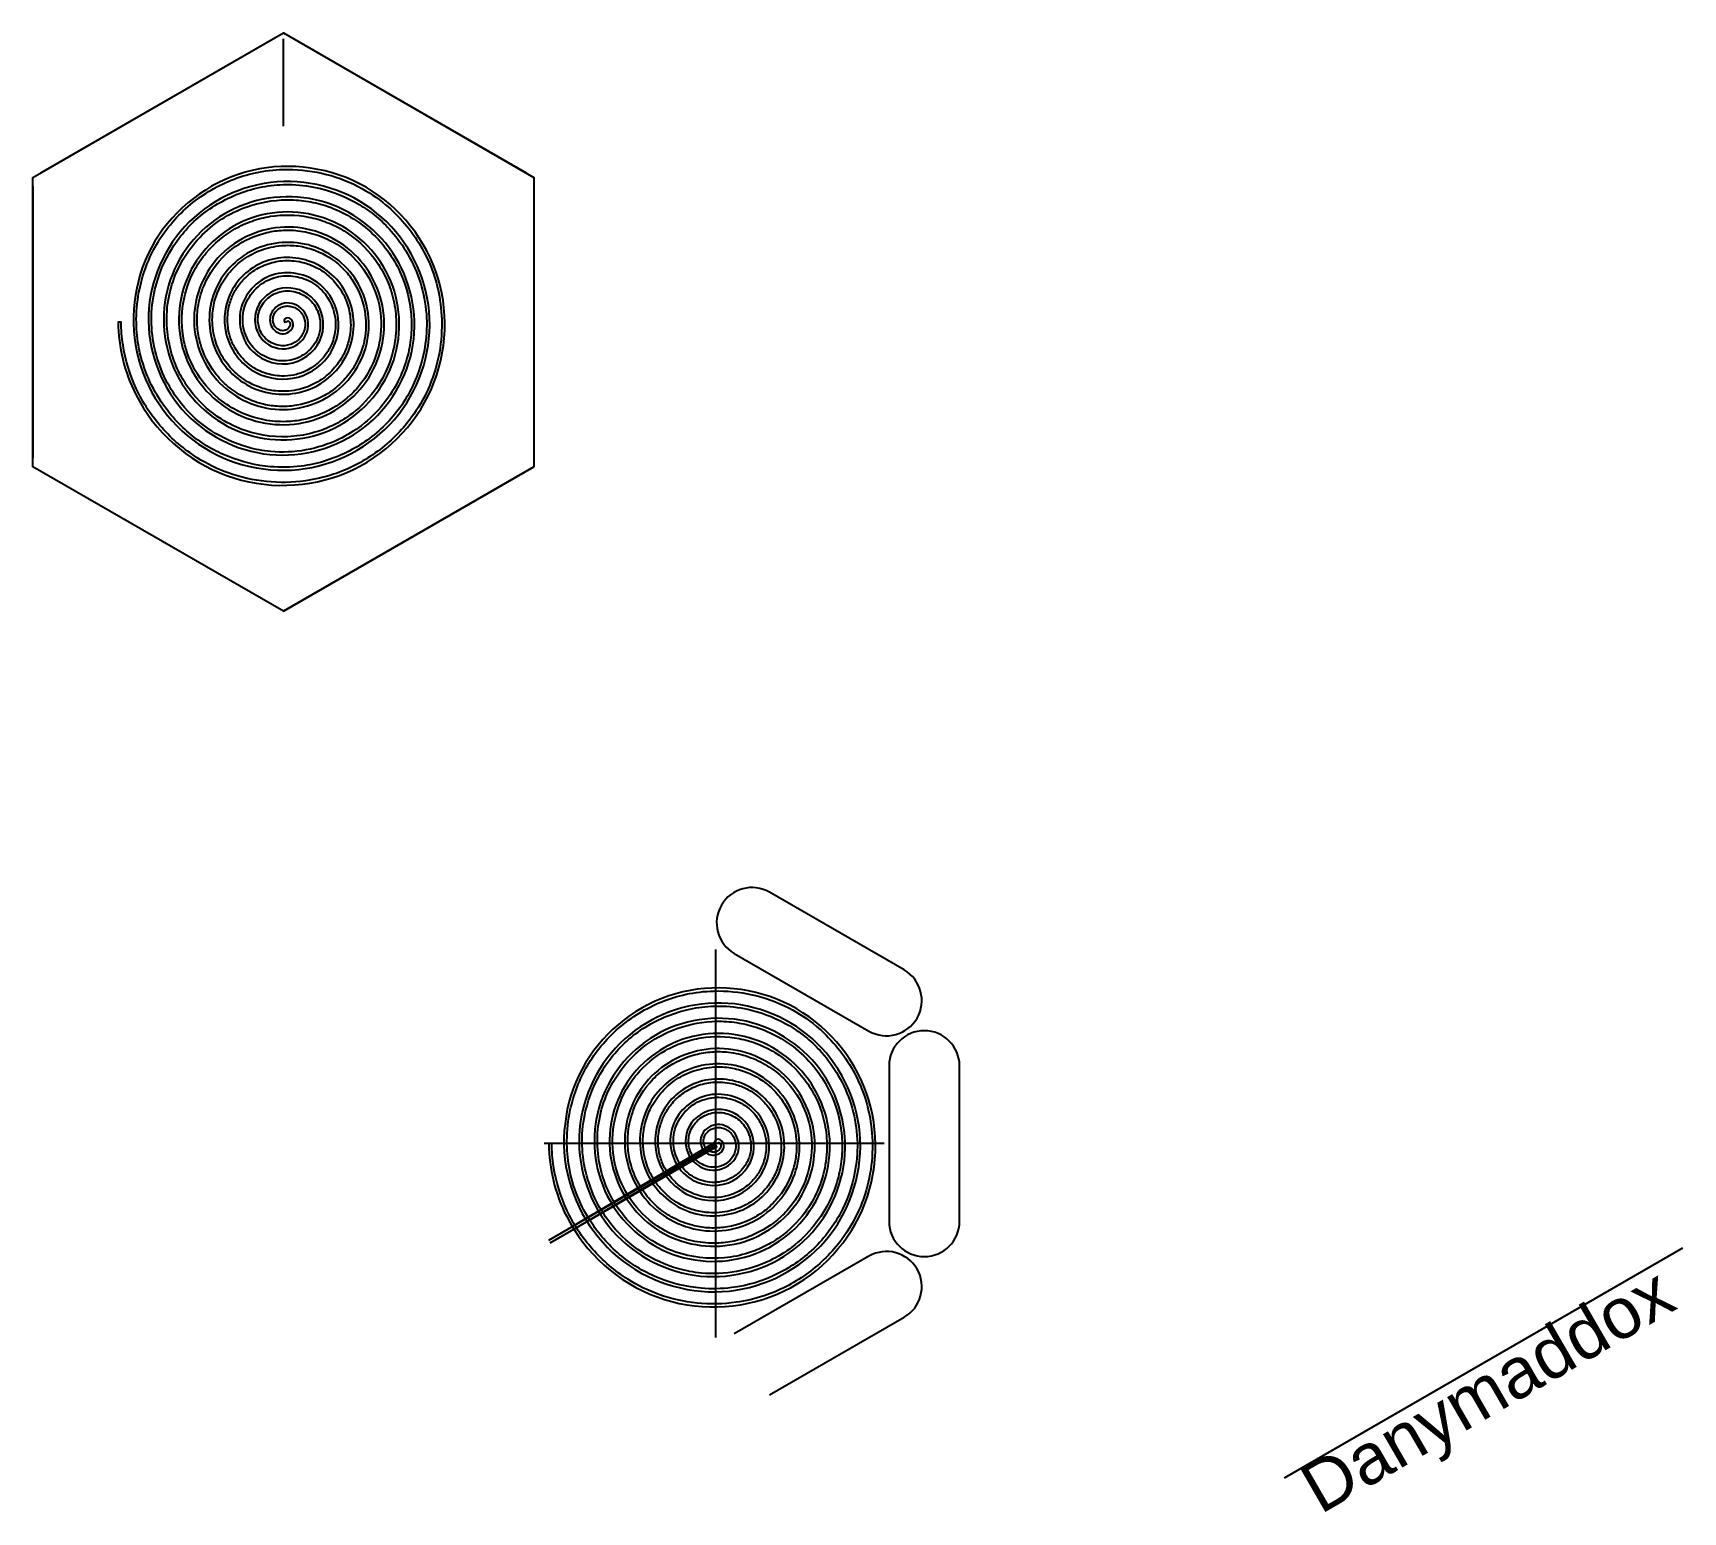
# Model space of a CAD drawing. Header units: millimetres. Extents: x 2228 to 3075, y 1089 to 2037.
# Drawn here: x 2419 to 3075, y 1448 to 2037 of the extents above; entities that cross this region are included whole.
import ezdxf

# ---------------------------------------------------------------- set-up
doc = ezdxf.new("R2010")
doc.units = ezdxf.units.MM
doc.layers.add('Image', color=7, linetype='Continuous')
doc.styles.get("Standard").update_dxf_attribs({"font": 'arial.ttf'})

msp = doc.modelspace()

# ---------------------------------------------------------------- linework, layer by layer
msp.add_line((2916.53, 1461.98), (3075.01, 1553.48))
at = {"layer": 'Image'}
for p, q in [((2515.56, 2034.94, 4.26), (2421.97, 1980.91, 4.26)), ((2615.16, 1980.91, 4.26), (2521.56, 2034.94, 4.26)), ((2418.97, 1975.71, 4.26), (2418.97, 1867.64, 4.26)), ((2518.56, 1806.67, 4.26), (2618.16, 1864.17, 4.26)), ((2765.35, 1663.97, 40), (2711.82, 1694.87, 40)), ((2697.8, 1670.59, 40), (2751.33, 1639.68, 40)), ((2759.34, 1625.81, 40), (2759.34, 1564, 40)), ((2787.38, 1564, 40), (2787.38, 1625.81, 40)), ((2757.34, 1594.9), (2622.24, 1594.9)), ((2751.33, 1550.12, 40), (2697.8, 1519.22, 40)), ((2711.82, 1494.93, 40), (2765.35, 1525.84, 40))]:
    msp.add_line(p, q, dxfattribs=at)
at = {"layer": 'Image', "extrusion": (0.5, -0.866025, 0)}
msp.add_line((2518.56, 1999.67, 46.26), (2518.56, 2034.36, 46.26), dxfattribs=at)
at = {"layer": 'Image', "extrusion": (0.5, 0.866025, 0)}
msp.add_line((2690.41, 1517.76, 0.99), (2690.41, 1672.09, 0.98), dxfattribs=at)
at = {"layer": 'Image', "extrusion": (-0.5, -0.866025, 0)}
for p, q in [((2624.01, 1556.51), (2690.51, 1594.9)), ((2624.61, 1555.47), (2691.11, 1593.86))]:
    msp.add_line(p, q, dxfattribs=at)
at = {"layer": 'Image', "extrusion": (0, 0, -1)}
for p, q in [((2633.36, 1561.91, -2.5), (2690.2, 1595.42, -2.5)), ((2633.98, 1560.89, -2.5), (2690.81, 1594.39, -2.5))]:
    msp.add_line(p, q, dxfattribs=at)
at = {"layer": 'Image', "elevation": 4.26}
msp.add_lwpolyline([(2618.16, 1864.17), (2518.56, 1806.67), (2418.97, 1864.17), (2418.97, 1979.17), (2518.56, 2036.67), (2618.16, 1979.17)], close=True, dxfattribs=at)
at = {"layer": 'Image'}
for centre, start, end in [((2704.81, 1682.73, 40), 60, 240), ((2758.34, 1651.83, 40), 240, 60), ((2773.36, 1625.81, 40), 0, 180), ((2773.36, 1564, 40), 180, 0), ((2758.34, 1537.98, 40), 300, 120)]:
    msp.add_arc(centre, 14.02, start, end, dxfattribs=at)
for points in [[(2519.28, 1921.67, 4.26), (2519.09, 1921.67, 4.26), (2518.91, 1921.79, 4.26), (2518.58, 1922.47, 4.26), (2519.1, 1923.41, 4.26), (2521.16, 1923.43, 4.26), (2522.49, 1922.31, 4.26), (2522.4, 1919.02, 4.26), (2520.79, 1917.13, 4.26), (2516.88, 1916.99, 4.26), (2515.06, 1917.87, 4.26), (2513, 1921.2, 4.26), (2512.84, 1923.59, 4.26), (2514.98, 1927.62, 4.26), (2517.28, 1929.16, 4.26), (2522.49, 1929.4, 4.26), (2525.32, 1928.06, 4.26), (2528.57, 1923.15, 4.26), (2528.9, 1919.66, 4.26), (2526.08, 1913.75, 4.26), (2522.96, 1911.46, 4.26), (2515.79, 1910.74, 4.26), (2511.87, 1912.38, 4.26), (2507.14, 1918.67, 4.26), (2506.46, 1923.24, 4.26), (2509.62, 1931.16, 4.26), (2513.45, 1934.35, 4.26), (2522.52, 1935.89, 4.26), (2527.59, 1934.15, 4.26), (2534.06, 1926.71, 4.26), (2535.3, 1921.11, 4.26), (2532.12, 1911.08, 4.26), (2527.72, 1906.84, 4.26), (2516.86, 1904.16, 4.26), (2510.59, 1905.8, 4.26), (2502.16, 1914.13, 4.26), (2500.18, 1920.69, 4.26), (2503.02, 1932.88, 4.26), (2507.84, 1938.27, 4.26), (2520.34, 1942.43, 4.26), (2527.82, 1941.08, 4.26), (2537.04, 1933.32, 4.26), (2539.71, 1928.42, 4.26), (2540.94, 1917.88, 4.26), (2539.47, 1912.3, 4.26), (2532.92, 1903.49, 4.26), (2527.86, 1900.32, 4.26), (2516.69, 1898.34, 4.26), (2510.65, 1899.54, 4.26), (2500.85, 1905.95, 4.26), (2497.16, 1911.13, 4.26), (2494.34, 1922.86, 4.26), (2495.23, 1929.36, 4.26), (2501.39, 1940.16, 4.26), (2506.65, 1944.4, 4.26), (2518.88, 1948.14, 4.26), (2525.81, 1947.61, 4.26), (2537.61, 1941.79, 4.26), (2542.43, 1936.52, 4.26), (2547.16, 1923.85, 4.26), (2547.05, 1916.51, 4.26), (2541.68, 1903.71, 4.26), (2536.44, 1898.3, 4.26), (2523.41, 1892.5, 4.26), (2515.7, 1892.15, 4.26), (2501.9, 1896.97, 4.26), (2495.89, 1902.13, 4.26), (2488.96, 1915.42, 4.26), (2488.1, 1923.48, 4.26), (2492.26, 1938.26, 4.26), (2497.28, 1944.88, 4.26), (2510.74, 1952.98, 4.26), (2519.12, 1954.4, 4.26), (2534.84, 1951.01, 4.26), (2542.08, 1946.19, 4.26), (2551.41, 1932.65, 4.26), (2553.43, 1923.99, 4.26), (2550.9, 1907.37, 4.26), (2546.34, 1899.51, 4.26), (2532.83, 1888.92, 4.26), (2523.93, 1886.25, 4.26), (2506.47, 1887.82, 4.26), (2497.99, 1892.06, 4.26), (2486.1, 1905.44, 4.26), (2482.76, 1914.52, 4.26), (2483.27, 1932.78, 4.26), (2487.13, 1941.86, 4.26), (2500.26, 1955.07, 4.26), (2509.47, 1959.12, 4.26), (2528.45, 1959.77, 4.26), (2538.12, 1956.35, 4.26), (2552.67, 1943.58, 4.26), (2557.46, 1934.29, 4.26), (2559.36, 1914.66, 4.26), (2556.43, 1904.42, 4.26), (2544.14, 1888.53, 4.26), (2534.83, 1882.97, 4.26), (2514.64, 1879.75, 4.26), (2503.85, 1882.12, 4.26), (2486.63, 1893.81, 4.26), (2480.29, 1903.08, 4.26), (2475.66, 1923.75, 4.26), (2477.41, 1935.04, 4.26), (2488.38, 1953.58, 4.26), (2497.55, 1960.73, 4.26), (2518.59, 1966.84, 4.26), (2530.36, 1965.75, 4.26), (2550.2, 1955.62, 4.26), (2558.16, 1946.63, 4.26), (2565.81, 1925.32, 4.26), (2565.44, 1913.12, 4.26), (2556.28, 1892.02, 4.26), (2547.52, 1883.24, 4.26), (2526.06, 1873.99, 4.26), (2513.47, 1873.58, 4.26), (2491.15, 1881.66, 4.26), (2481.55, 1890.12, 4.26), (2470.66, 1911.61, 4.26), (2469.43, 1924.54, 4.26), (2476.31, 1948.02, 4.26), (2484.39, 1958.43, 4.26), (2505.79, 1971.01, 4.26), (2519, 1973.1, 4.26), (2543.57, 1967.54, 4.26), (2554.79, 1959.9, 4.26), (2569.09, 1938.72, 4.26), (2572.09, 1925.29, 4.26), (2567.95, 1899.7, 4.26), (2560.83, 1887.69, 4.26), (2540.01, 1871.65, 4.26), (2526.4, 1867.72, 4.26), (2499.88, 1870.32, 4.26), (2487.1, 1876.86, 4.26), (2469.32, 1897.19, 4.26), (2464.41, 1910.89, 4.26), (2465.39, 1938.25, 4.26), (2471.27, 1951.77, 4.26), (2490.97, 1971.3, 4.26), (2504.69, 1977.2, 4.26), (2532.78, 1977.96, 4.26), (2547.01, 1972.8, 4.26), (2568.28, 1953.88, 4.26), (2575.21, 1940.2, 4.26), (2577.78, 1911.48, 4.26), (2573.41, 1896.58, 4.26), (2555.4, 1873.6, 4.26), (2541.85, 1865.64, 4.26), (2512.62, 1861.16, 4.26), (2497.11, 1864.68, 4.26), (2472.44, 1881.63, 4.26), (2463.43, 1894.99, 4.26), (2456.98, 1924.58, 4.26), (2459.58, 1940.68, 4.26), (2475.34, 1966.98, 4.26), (2488.41, 1977.05, 4.26), (2518.25, 1985.53, 4.26), (2534.86, 1983.9, 4.26), (2562.74, 1969.49, 4.26), (2573.86, 1956.78, 4.26), (2584.44, 1926.84, 4.26), (2583.84, 1909.77, 4.26), (2570.9, 1880.37, 4.26), (2558.64, 1868.2, 4.26), (2528.75, 1855.49, 4.26), (2511.28, 1855.01, 4.26), (2480.45, 1866.33, 4.26), (2467.25, 1878.08, 4.26), (2455.36, 1901.78, 4.26), (2452.93, 1911.69, 4.26), (2452.78, 1921.67, 4.26), (2453.18, 1921.68, 4.26), (2453.58, 1921.68, 4.26), (2453.98, 1921.69, 4.26), (2454.03, 1918.65, 4.26), (2454.29, 1915.61, 4.26), (2455.7, 1906.6, 4.26), (2457.47, 1900.74, 4.26), (2461.32, 1892.42, 4.26), (2462.84, 1889.7, 4.26), (2466.25, 1884.51, 4.26), (2468.14, 1882.04, 4.26), (2474.31, 1875.07, 4.26), (2479.07, 1871.02, 4.26), (2488.16, 1865.27, 4.26), (2492.28, 1863.24, 4.26), (2506.38, 1858.15, 4.26), (2517.03, 1857.12, 4.26), (2531.08, 1859.08, 4.26), (2534.8, 1859.95, 4.26), (2541.39, 1862.12, 4.26), (2544.29, 1863.33, 4.26), (2549.85, 1866.17, 4.26), (2552.53, 1867.8, 4.26), (2560.14, 1873.24, 4.26), (2564.68, 1877.6, 4.26), (2571.13, 1885.92, 4.26), (2573.42, 1889.59, 4.26), (2577.29, 1897.54, 4.26), (2578.81, 1901.85, 4.26), (2580.88, 1910.68, 4.26), (2581.43, 1915.21, 4.26), (2581.57, 1923.79, 4.26), (2581.25, 1927.85, 4.26), (2579.91, 1935.4, 4.26), (2578.96, 1938.9, 4.26), (2576.45, 1945.67, 4.26), (2574.89, 1948.93, 4.26), (2569.4, 1958.24, 4.26), (2564.67, 1963.79, 4.26), (2555.78, 1971.19, 4.26), (2552.12, 1973.63, 4.26), (2539.05, 1980.38, 4.26), (2528.68, 1982.66, 4.26), (2514.72, 1982.28, 4.26), (2511.03, 1981.84, 4.26), (2504.11, 1980.36, 4.26), (2500.87, 1979.37, 4.26), (2494.62, 1976.84, 4.26), (2491.6, 1975.32, 4.26), (2483, 1970.04, 4.26), (2477.85, 1965.58, 4.26), (2471.59, 1958, 4.26), (2469.79, 1955.43, 4.26), (2465, 1947.26, 4.26), (2462.71, 1941.26, 4.26), (2460.53, 1931.04, 4.26), (2460.08, 1926.92, 4.26), (2460.03, 1919.33, 4.26), (2460.32, 1915.86, 4.26), (2461.6, 1908.43, 4.26), (2462.73, 1904.5, 4.26), (2465.77, 1896.96, 4.26), (2467.68, 1893.35, 4.26), (2473.22, 1885.04, 4.26), (2477.23, 1880.59, 4.26), (2484.05, 1875.05, 4.26), (2486.43, 1873.4, 4.26), (2491.41, 1870.49, 4.26), (2494.01, 1869.22, 4.26), (2502.03, 1866.02, 4.26), (2507.69, 1864.67, 4.26), (2517.46, 1863.81, 4.26), (2521.54, 1863.87, 4.26), (2531.87, 1865.17, 4.26), (2538, 1867.05, 4.26), (2549.34, 1872.65, 4.26), (2554.54, 1876.35, 4.26), (2561.15, 1882.95, 4.26), (2563.13, 1885.27, 4.26), (2566.67, 1890.22, 4.26), (2568.23, 1892.84, 4.26), (2572.26, 1901.01, 4.26), (2574.07, 1906.87, 4.26), (2575.51, 1916.84, 4.26), (2575.66, 1920.89, 4.26), (2574.74, 1933.31, 4.26), (2572.13, 1941.53, 4.26), (2566.05, 1952.04, 4.26), (2563.86, 1955.09, 4.26), (2559.54, 1959.98, 4.26), (2557.54, 1961.92, 4.26), (2553.26, 1965.46, 4.26), (2550.98, 1967.06, 4.26), (2543.85, 1971.32, 4.26), (2538.67, 1973.45, 4.26), (2529.62, 1975.7, 4.26), (2525.84, 1976.23, 4.26), (2518.85, 1976.48, 4.26), (2515.64, 1976.3, 4.26), (2509.31, 1975.37, 4.26), (2506.19, 1974.62, 4.26), (2497.1, 1971.6, 4.26), (2491.4, 1968.55, 4.26), (2484.04, 1962.75, 4.26), (2481.83, 1960.67, 4.26), (2477.81, 1956.18, 4.26), (2475.99, 1953.76, 4.26), (2471.19, 1946.12, 4.26), (2468.84, 1940.5, 4.26), (2466.53, 1930.68, 4.26), (2466.05, 1926.6, 4.26), (2466.08, 1918.45, 4.26), (2466.58, 1914.38, 4.26), (2468.5, 1906.34, 4.26), (2469.96, 1902.36, 4.26), (2473.54, 1895.27, 4.26), (2475.59, 1892.1, 4.26), (2481.35, 1885.02, 4.26), (2485.4, 1881.41, 4.26), (2494.38, 1875.57, 4.26), (2499.31, 1873.33, 4.26), (2507.39, 1871.05, 4.26), (2510.41, 1870.48, 4.26), (2522.78, 1869.32, 4.26), (2532.3, 1871.09, 4.26), (2543.8, 1876.59, 4.26), (2546.76, 1878.39, 4.26), (2556.01, 1885.45, 4.26), (2561.23, 1892.02, 4.26), (2566.07, 1902.31, 4.26), (2567.17, 1905.37, 4.26), (2568.64, 1911.16, 4.26), (2569.09, 1913.86, 4.26), (2569.52, 1919.3, 4.26), (2569.51, 1922.04, 4.26), (2568.83, 1930.18, 4.26), (2567.5, 1935.53, 4.26), (2564.11, 1943.47, 4.26), (2562.56, 1946.3, 4.26), (2556.42, 1955.24, 4.26), (2550.61, 1960.46, 4.26), (2541.2, 1965.71, 4.26), (2538.26, 1967.01, 4.26), (2532.7, 1968.81, 4.26), (2530.12, 1969.42, 4.26), (2524.88, 1970.2, 4.26), (2522.24, 1970.37, 4.26), (2514.32, 1970.24, 4.26), (2509.07, 1969.3, 4.26), (2500.53, 1966.32, 4.26), (2497.1, 1964.65, 4.26), (2490.76, 1960.53, 4.26), (2487.85, 1958.09, 4.26), (2482.65, 1952.6, 4.26), (2480.36, 1949.54, 4.26), (2476.7, 1943.21, 4.26), (2475.27, 1939.98, 4.26), (2472.07, 1929.67, 4.26), (2471.61, 1922.23, 4.26), (2473.27, 1911.92, 4.26), (2474.09, 1908.81, 4.26), (2476.11, 1903.48, 4.26), (2477.19, 1901.23, 4.26), (2479.7, 1896.92, 4.26), (2481.13, 1894.88, 4.26), (2485.87, 1889.13, 4.26), (2489.63, 1885.81, 4.26), (2496.78, 1881.25, 4.26), (2499.98, 1879.7, 4.26), (2509.53, 1876.39, 4.26), (2516.21, 1875.64, 4.26), (2525.95, 1876.57, 4.26), (2529.14, 1877.21, 4.26), (2534.45, 1878.9, 4.26), (2536.63, 1879.79, 4.26), (2540.8, 1881.89, 4.26), (2542.79, 1883.11, 4.26), (2548.47, 1887.19, 4.26), (2551.82, 1890.48, 4.26), (2556.64, 1896.91, 4.26), (2558.36, 1899.85, 4.26), (2562.59, 1909.53, 4.26), (2563.78, 1916.79, 4.26), (2563.08, 1926.8, 4.26), (2562.6, 1929.68, 4.26), (2561.1, 1935.12, 4.26), (2560.12, 1937.68, 4.26), (2557.7, 1942.56, 4.26), (2556.26, 1944.88, 4.26), (2551.35, 1951.39, 4.26), (2547.29, 1955.11, 4.26), (2540.53, 1959.29, 4.26), (2538.24, 1960.43, 4.26), (2533.48, 1962.28, 4.26), (2531.02, 1962.98, 4.26), (2523.53, 1964.45, 4.26), (2518.38, 1964.54, 4.26), (2510.9, 1963.35, 4.26), (2508.45, 1962.73, 4.26), (2503.71, 1961.04, 4.26), (2501.42, 1959.98, 4.26), (2494.9, 1956.23, 4.26), (2491.01, 1952.98, 4.26), (2486.23, 1947.29, 4.26), (2484.82, 1945.27, 4.26), (2481.14, 1938.81, 4.26), (2479.49, 1934.03, 4.26), (2477.92, 1924.24, 4.26), (2478.01, 1919.23, 4.26), (2479.96, 1909.61, 4.26), (2481.85, 1905.01, 4.26), (2487.05, 1896.76, 4.26), (2490.37, 1893.11, 4.26), (2496.66, 1888.32, 4.26), (2499.34, 1886.75, 4.26), (2504.97, 1884.27, 4.26), (2507.92, 1883.36, 4.26), (2513.78, 1882.24, 4.26), (2516.69, 1882, 4.26), (2521.94, 1882.15, 4.26), (2524.29, 1882.43, 4.26), (2528.9, 1883.43, 4.26), (2531.15, 1884.14, 4.26), (2537.66, 1886.84, 4.26), (2541.67, 1889.41, 4.26), (2546.8, 1894.16, 4.26), (2548.37, 1895.89, 4.26), (2552.51, 1901.46, 4.26), (2554.56, 1905.65, 4.26), (2557.12, 1914.45, 4.26), (2557.62, 1919.06, 4.26), (2556.95, 1928.1, 4.26), (2555.76, 1932.52, 4.26), (2551.98, 1940.69, 4.26), (2549.38, 1944.42, 4.26), (2544.25, 1949.51, 4.26), (2542.06, 1951.23, 4.26), (2537.37, 1954.13, 4.26), (2534.86, 1955.31, 4.26), (2529.66, 1957.11, 4.26), (2526.97, 1957.73, 4.26), (2522.06, 1958.29, 4.26), (2519.85, 1958.33, 4.26), (2515.48, 1958.02, 4.26), (2513.32, 1957.66, 4.26), (2506.98, 1956.02, 4.26), (2502.97, 1954.17, 4.26), (2497.53, 1950.39, 4.26), (2495.78, 1948.91, 4.26), (2490.76, 1943.71, 4.26), (2488.12, 1939.44, 4.26), (2485.4, 1932.11, 4.26), (2484.72, 1929.27, 4.26), (2484.16, 1924.17, 4.26), (2484.13, 1921.93, 4.26), (2484.52, 1917.5, 4.26), (2484.93, 1915.3, 4.26), (2486.74, 1908.9, 4.26), (2488.74, 1904.88, 4.26), (2492.91, 1899.45, 4.26), (2494.62, 1897.67, 4.26), (2498.38, 1894.53, 4.26), (2500.43, 1893.16, 4.26), (2504.92, 1890.8, 4.26), (2507.38, 1889.84, 4.26), (2511.94, 1888.65, 4.26), (2514.02, 1888.31, 4.26), (2518.18, 1888.04, 4.26), (2520.28, 1888.1, 4.26), (2526.47, 1888.87, 4.26), (2530.49, 1890.15, 4.26), (2536.07, 1893.13, 4.26), (2537.91, 1894.36, 4.26), (2541.28, 1897.17, 4.26), (2542.82, 1898.75, 4.26), (2546.9, 1903.88, 4.26), (2548.94, 1907.82, 4.26), (2550.65, 1913.81, 4.26), (2551.01, 1915.68, 4.26), (2551.37, 1919.46, 4.26), (2551.38, 1921.37, 4.26), (2550.92, 1927.02, 4.26), (2549.94, 1930.72, 4.26), (2547.54, 1935.96, 4.26), (2546.52, 1937.7, 4.26), (2544.17, 1940.95, 4.26), (2542.83, 1942.45, 4.26), (2538.45, 1946.54, 4.26), (2535.03, 1948.69, 4.26), (2529.34, 1950.92, 4.26), (2527.26, 1951.49, 4.26), (2523.03, 1952.17, 4.26), (2520.89, 1952.28, 4.26), (2515.96, 1952.02, 4.26), (2513.2, 1951.5, 4.26), (2508.11, 1949.81, 4.26), (2505.78, 1948.69, 4.26), (2501.5, 1945.88, 4.26), (2499.56, 1944.19, 4.26), (2496.14, 1940.39, 4.26), (2494.67, 1938.27, 4.26), (2492.51, 1934.09, 4.26), (2491.73, 1932.07, 4.26), (2490.65, 1927.93, 4.26), (2490.35, 1925.81, 4.26), (2490.18, 1920.8, 4.26), (2490.51, 1917.9, 4.26), (2491.89, 1912.72, 4.26), (2492.83, 1910.41, 4.26), (2495.3, 1906.14, 4.26), (2496.81, 1904.18, 4.26), (2500.27, 1900.71, 4.26), (2502.21, 1899.2, 4.26), (2506.01, 1896.96, 4.26), (2507.82, 1896.14, 4.26), (2511.56, 1894.91, 4.26), (2513.48, 1894.51, 4.26), (2518.26, 1894.02, 4.26), (2521.12, 1894.16, 4.26), (2526.24, 1895.21, 4.26), (2528.52, 1895.99, 4.26), (2532.77, 1898.15, 4.26), (2534.74, 1899.51, 4.26), (2538.21, 1902.64, 4.26), (2539.72, 1904.4, 4.26), (2541.98, 1907.83, 4.26), (2542.83, 1909.45, 4.26), (2544.14, 1912.81, 4.26), (2544.62, 1914.56, 4.26), (2545.37, 1919.03, 4.26), (2545.4, 1921.8, 4.26), (2544.68, 1926.78, 4.26), (2544.05, 1929.02, 4.26), (2542.19, 1933.22, 4.26), (2540.97, 1935.18, 4.26), (2538.16, 1938.63, 4.26), (2536.57, 1940.13, 4.26), (2533.46, 1942.41, 4.26), (2531.99, 1943.28, 4.26), (2528.91, 1944.67, 4.26), (2527.31, 1945.2, 4.26), (2523.18, 1946.12, 4.26), (2520.62, 1946.29, 4.26), (2515.88, 1945.89, 4.26), (2513.7, 1945.4, 4.26), (2509.58, 1943.83, 4.26), (2507.64, 1942.76, 4.26), (2504.23, 1940.24, 4.26), (2502.74, 1938.81, 4.26), (2500.44, 1935.97, 4.26), (2499.55, 1934.61, 4.26), (2498.09, 1931.74, 4.26), (2497.52, 1930.23, 4.26), (2496.51, 1926.46, 4.26), (2496.24, 1924.16, 4.26), (2496.36, 1920.16, 4.26), (2496.6, 1918.45, 4.26), (2497.47, 1915.16, 4.26), (2498.1, 1913.57, 4.26), (2499.96, 1910.04, 4.26), (2501.34, 1908.18, 4.26), (2504.12, 1905.39, 4.26), (2505.42, 1904.36, 4.26), (2508.21, 1902.62, 4.26), (2509.71, 1901.92, 4.26), (2513.37, 1900.66, 4.26), (2515.59, 1900.26, 4.26), (2519.4, 1900.16, 4.26), (2521, 1900.29, 4.26), (2524.11, 1900.92, 4.26), (2525.62, 1901.41, 4.26), (2529.03, 1902.96, 4.26), (2530.86, 1904.16, 4.26), (2533.62, 1906.62, 4.26), (2534.65, 1907.77, 4.26), (2536.41, 1910.27, 4.26), (2537.15, 1911.62, 4.26), (2538.52, 1914.97, 4.26), (2539.01, 1917.03, 4.26), (2539.31, 1920.59, 4.26), (2539.27, 1922.08, 4.26), (2538.85, 1925, 4.26), (2538.47, 1926.43, 4.26), (2537.14, 1929.88, 4.26), (2535.99, 1931.82, 4.26), (2533.7, 1934.51, 4.26), (2532.74, 1935.43, 4.26), (2529.69, 1937.75, 4.26), (2527.39, 1938.85, 4.26), (2522.58, 1940.1, 4.26), (2520.07, 1940.26, 4.26), (2516.3, 1939.76, 4.26), (2514.97, 1939.43, 4.26), (2512.45, 1938.45, 4.26), (2511.25, 1937.82, 4.26), (2507.78, 1935.45, 4.26), (2505.82, 1933.3, 4.26), (2503.8, 1929.67, 4.26), (2503.28, 1928.4, 4.26), (2502.21, 1924.52, 4.26), (2502.17, 1921.81, 4.26), (2503.25, 1916.67, 4.26), (2504.37, 1914.25, 4.26), (2506.69, 1911.3, 4.26), (2507.55, 1910.44, 4.26), (2509.43, 1908.96, 4.26), (2510.45, 1908.33, 4.26), (2513.78, 1906.75, 4.26), (2516.27, 1906.21, 4.26), (2519.96, 1906.27, 4.26), (2521.21, 1906.44, 4.26), (2523.59, 1907.1, 4.26), (2524.73, 1907.59, 4.26), (2527.85, 1909.39, 4.26), (2529.61, 1911.05, 4.26), (2531.55, 1913.98, 4.26), (2532.08, 1915.04, 4.26), (2533.38, 1918.81, 4.26), (2533.41, 1921.71, 4.26), (2532.35, 1925.65, 4.26), (2531.82, 1926.87, 4.26), (2530.58, 1928.88, 4.26), (2529.92, 1929.7, 4.26), (2528.44, 1931.14, 4.26), (2527.61, 1931.77, 4.26), (2524.96, 1933.31, 4.26), (2522.98, 1933.92, 4.26), (2519.94, 1934.14, 4.26), (2518.87, 1934.08, 4.26), (2516.81, 1933.67, 4.26), (2515.81, 1933.32, 4.26), (2513.19, 1932.01, 4.26), (2511.71, 1930.77, 4.26), (2510, 1928.5, 4.26), (2509.5, 1927.63, 4.26), (2508.78, 1925.81, 4.26), (2508.55, 1924.86, 4.26), (2508.26, 1922.17, 4.26), (2508.49, 1920.41, 4.26), (2509.4, 1917.94, 4.26), (2509.84, 1917.11, 4.26), (2511.57, 1914.72, 4.26), (2513.26, 1913.51, 4.26), (2516.02, 1912.51, 4.26), (2516.98, 1912.31, 4.26), (2518.7, 1912.23, 4.26), (2519.45, 1912.29, 4.26), (2520.91, 1912.59, 4.26), (2521.61, 1912.83, 4.26), (2523.53, 1913.76, 4.26), (2524.63, 1914.65, 4.26), (2525.89, 1916.25, 4.26), (2526.24, 1916.84, 4.26), (2526.78, 1918.07, 4.26), (2526.97, 1918.72, 4.26), (2527.27, 1920.62, 4.26), (2527.18, 1921.9, 4.26), (2526.66, 1923.61, 4.26), (2526.43, 1924.14, 4.26), (2525.41, 1925.87, 4.26), (2524.3, 1926.84, 4.26), (2522.41, 1927.74, 4.26), (2521.72, 1927.94, 4.26), (2520.38, 1928.12, 4.26), (2519.73, 1928.1, 4.26), (2518.49, 1927.87, 4.26), (2517.9, 1927.65, 4.26), (2516.73, 1927.03, 4.26), (2516.18, 1926.6, 4.26), (2515.46, 1925.81, 4.26), (2515.24, 1925.5, 4.26), (2514.54, 1924.29, 4.26), (2514.33, 1923.28, 4.26), (2514.42, 1921.82, 4.26), (2514.53, 1921.33, 4.26), (2514.86, 1920.44, 4.26), (2515.09, 1920.06, 4.26), (2515.65, 1919.38, 4.26), (2515.97, 1919.1, 4.26), (2516.77, 1918.58, 4.26), (2517.27, 1918.39, 4.26), (2518.13, 1918.23, 4.26), (2518.51, 1918.22, 4.26), (2519.19, 1918.34, 4.26), (2519.51, 1918.45, 4.26), (2520.08, 1918.77, 4.26), (2520.34, 1918.97, 4.26), (2520.81, 1919.48, 4.26), (2521, 1919.78, 4.26), (2521.18, 1920.26, 4.26), (2521.23, 1920.44, 4.26), (2521.25, 1920.74, 4.26), (2521.25, 1920.88, 4.26), (2521.18, 1921.29, 4.26), (2521.07, 1921.52, 4.26), (2520.79, 1921.9, 4.26), (2520.6, 1922.05, 4.26), (2520.42, 1922.14, 4.26), (2520.4, 1922.15, 4.26), (2520.38, 1922.16, 4.26), (2520.01, 1922, 4.26), (2519.65, 1921.84, 4.26), (2519.28, 1921.67, 4.26)], [(2690.51, 1594.9), (2690.32, 1594.9), (2690.13, 1595.02), (2689.8, 1595.7), (2690.32, 1596.65), (2692.39, 1596.66), (2693.71, 1595.54), (2693.63, 1592.25), (2692.01, 1590.36), (2688.1, 1590.22), (2686.28, 1591.11), (2684.22, 1594.43), (2684.07, 1596.82), (2686.21, 1600.85), (2688.5, 1602.39), (2693.71, 1602.63), (2696.54, 1601.29), (2699.79, 1596.38), (2700.12, 1592.89), (2697.31, 1586.99), (2694.18, 1584.69), (2687.01, 1583.98), (2683.09, 1585.61), (2678.37, 1591.9), (2677.68, 1596.47), (2680.84, 1604.39), (2684.68, 1607.59), (2693.74, 1609.12), (2698.82, 1607.38), (2705.28, 1599.94), (2706.52, 1594.34), (2703.35, 1584.31), (2698.94, 1580.07), (2688.09, 1577.39), (2681.81, 1579.03), (2673.38, 1587.36), (2671.4, 1593.92), (2674.24, 1606.11), (2679.06, 1611.5), (2691.56, 1615.66), (2699.04, 1614.31), (2708.26, 1606.55), (2710.93, 1601.66), (2712.16, 1591.11), (2710.7, 1585.53), (2704.14, 1576.72), (2699.08, 1573.55), (2687.92, 1571.57), (2681.87, 1572.77), (2672.08, 1579.18), (2668.39, 1584.36), (2665.56, 1596.1), (2666.45, 1602.59), (2672.62, 1613.39), (2677.87, 1617.63), (2690.11, 1621.37), (2697.03, 1620.84), (2708.84, 1615.02), (2713.65, 1609.75), (2718.39, 1597.08), (2718.28, 1589.75), (2712.9, 1576.94), (2707.66, 1571.53), (2694.64, 1565.73), (2686.92, 1565.38), (2673.12, 1570.2), (2667.11, 1575.36), (2660.19, 1588.65), (2659.32, 1596.71), (2663.48, 1611.49), (2668.5, 1618.11), (2681.96, 1626.21), (2690.35, 1627.64), (2706.06, 1624.24), (2713.31, 1619.42), (2722.63, 1605.88), (2724.66, 1597.22), (2722.12, 1580.61), (2717.56, 1572.74), (2704.05, 1562.15), (2695.16, 1559.48), (2677.69, 1561.05), (2669.21, 1565.29), (2657.32, 1578.67), (2653.98, 1587.75), (2654.49, 1606.01), (2658.35, 1615.09), (2671.48, 1628.3), (2680.69, 1632.36), (2699.67, 1633), (2709.35, 1629.58), (2723.89, 1616.81), (2728.69, 1607.52), (2730.58, 1587.89), (2727.66, 1577.65), (2715.37, 1561.76), (2706.06, 1556.2), (2685.86, 1552.98), (2675.08, 1555.35), (2657.85, 1567.04), (2651.51, 1576.31), (2646.88, 1596.98), (2648.64, 1608.27), (2659.61, 1626.81), (2668.77, 1633.96), (2689.81, 1640.07), (2701.58, 1638.98), (2721.42, 1628.86), (2729.38, 1619.86), (2737.03, 1598.55), (2736.66, 1586.35), (2727.5, 1565.25), (2718.74, 1556.47), (2697.28, 1547.22), (2684.69, 1546.81), (2662.38, 1554.89), (2652.77, 1563.35), (2641.88, 1584.84), (2640.65, 1597.77), (2647.53, 1621.25), (2655.61, 1631.66), (2677.01, 1644.24), (2690.23, 1646.33), (2714.8, 1640.77), (2726.02, 1633.14), (2740.32, 1611.96), (2743.31, 1598.52), (2739.17, 1572.93), (2732.05, 1560.92), (2711.23, 1544.88), (2697.63, 1540.95), (2671.11, 1543.55), (2658.33, 1550.09), (2640.54, 1570.42), (2635.64, 1584.12), (2636.61, 1611.48), (2642.49, 1625), (2662.19, 1644.53), (2675.91, 1650.43), (2704.01, 1651.19), (2718.23, 1646.03), (2739.5, 1627.11), (2746.43, 1613.43), (2749.01, 1584.71), (2744.63, 1569.82), (2726.62, 1546.83), (2713.07, 1538.87), (2683.85, 1534.39), (2668.33, 1537.91), (2643.66, 1554.86), (2634.65, 1568.22), (2628.2, 1597.82), (2630.81, 1613.91), (2646.56, 1640.21), (2659.63, 1650.28), (2689.47, 1658.76), (2706.08, 1657.13), (2733.97, 1642.72), (2745.09, 1630.01), (2755.67, 1600.07), (2755.06, 1583), (2742.13, 1553.6), (2729.86, 1541.43), (2699.97, 1528.72), (2682.5, 1528.24), (2651.67, 1539.56), (2638.47, 1551.31), (2626.58, 1575.02), (2624.15, 1584.92), (2624.01, 1594.9), (2624.41, 1594.91), (2624.81, 1594.92), (2625.21, 1594.92), (2625.25, 1591.88), (2625.51, 1588.84), (2626.92, 1579.83), (2628.69, 1573.97), (2632.54, 1565.65), (2634.06, 1562.93), (2637.47, 1557.74), (2639.36, 1555.27), (2645.53, 1548.3), (2650.3, 1544.25), (2659.38, 1538.5), (2663.5, 1536.47), (2677.6, 1531.38), (2688.25, 1530.35), (2702.3, 1532.32), (2706.03, 1533.18), (2712.62, 1535.35), (2715.51, 1536.56), (2721.08, 1539.4), (2723.75, 1541.03), (2731.36, 1546.47), (2735.9, 1550.84), (2742.35, 1559.15), (2744.64, 1562.82), (2748.51, 1570.78), (2750.03, 1575.08), (2752.1, 1583.91), (2752.66, 1588.44), (2752.8, 1597.02), (2752.47, 1601.08), (2751.13, 1608.63), (2750.18, 1612.13), (2747.67, 1618.9), (2746.11, 1622.16), (2740.62, 1631.47), (2735.89, 1637.02), (2727.01, 1644.42), (2723.34, 1646.86), (2710.28, 1653.61), (2699.91, 1655.89), (2685.95, 1655.51), (2682.25, 1655.07), (2675.33, 1653.59), (2672.09, 1652.6), (2665.84, 1650.07), (2662.82, 1648.55), (2654.22, 1643.27), (2649.07, 1638.81), (2642.81, 1631.23), (2641.01, 1628.66), (2636.22, 1620.49), (2633.93, 1614.49), (2631.75, 1604.27), (2631.3, 1600.15), (2631.26, 1592.56), (2631.54, 1589.09), (2632.82, 1581.66), (2633.96, 1577.73), (2637, 1570.19), (2638.91, 1566.58), (2644.44, 1558.27), (2648.46, 1553.83), (2655.28, 1548.28), (2657.66, 1546.63), (2662.64, 1543.72), (2665.23, 1542.45), (2673.26, 1539.25), (2678.91, 1537.91), (2688.68, 1537.04), (2692.77, 1537.11), (2703.09, 1538.4), (2709.22, 1540.28), (2720.56, 1545.88), (2725.76, 1549.59), (2732.37, 1556.18), (2734.35, 1558.51), (2737.89, 1563.45), (2739.45, 1566.07), (2743.48, 1574.24), (2745.3, 1580.1), (2746.74, 1590.08), (2746.89, 1594.12), (2745.97, 1606.54), (2743.35, 1614.76), (2737.28, 1625.27), (2735.08, 1628.32), (2730.76, 1633.21), (2728.76, 1635.15), (2724.48, 1638.69), (2722.21, 1640.29), (2715.07, 1644.56), (2709.89, 1646.68), (2700.84, 1648.93), (2697.06, 1649.47), (2690.07, 1649.71), (2686.86, 1649.53), (2680.53, 1648.6), (2677.41, 1647.85), (2668.32, 1644.83), (2662.62, 1641.78), (2655.27, 1635.98), (2653.05, 1633.9), (2649.03, 1629.41), (2647.22, 1626.99), (2642.41, 1619.35), (2640.06, 1613.73), (2637.75, 1603.91), (2637.28, 1599.83), (2637.3, 1591.68), (2637.8, 1587.62), (2639.73, 1579.57), (2641.18, 1575.59), (2644.77, 1568.5), (2646.81, 1565.33), (2652.57, 1558.25), (2656.63, 1554.64), (2665.61, 1548.8), (2670.53, 1546.56), (2678.61, 1544.28), (2681.63, 1543.71), (2694.01, 1542.55), (2703.52, 1544.32), (2715.02, 1549.82), (2717.99, 1551.62), (2727.24, 1558.68), (2732.45, 1565.25), (2737.3, 1575.54), (2738.4, 1578.6), (2739.86, 1584.39), (2740.31, 1587.09), (2740.74, 1592.54), (2740.73, 1595.27), (2740.05, 1603.41), (2738.72, 1608.76), (2735.33, 1616.7), (2733.78, 1619.53), (2727.64, 1628.47), (2721.83, 1633.69), (2712.42, 1638.95), (2709.48, 1640.24), (2703.93, 1642.04), (2701.34, 1642.65), (2696.11, 1643.43), (2693.46, 1643.6), (2685.55, 1643.47), (2680.29, 1642.53), (2671.75, 1639.56), (2668.32, 1637.88), (2661.98, 1633.76), (2659.07, 1631.33), (2653.87, 1625.83), (2651.58, 1622.77), (2647.92, 1616.44), (2646.49, 1613.21), (2643.29, 1602.9), (2642.83, 1595.46), (2644.49, 1585.15), (2645.32, 1582.04), (2647.34, 1576.72), (2648.41, 1574.46), (2650.92, 1570.15), (2652.35, 1568.11), (2657.09, 1562.36), (2660.85, 1559.04), (2668.01, 1554.48), (2671.2, 1552.93), (2680.76, 1549.62), (2687.43, 1548.87), (2697.17, 1549.8), (2700.37, 1550.44), (2705.68, 1552.13), (2707.85, 1553.02), (2712.02, 1555.12), (2714.02, 1556.34), (2719.69, 1560.42), (2723.05, 1563.72), (2727.86, 1570.14), (2729.59, 1573.08), (2733.82, 1582.76), (2735.01, 1590.02), (2734.31, 1600.03), (2733.82, 1602.91), (2732.33, 1608.35), (2731.35, 1610.91), (2728.92, 1615.79), (2727.48, 1618.11), (2722.57, 1624.62), (2718.51, 1628.34), (2711.76, 1632.52), (2709.46, 1633.66), (2704.7, 1635.51), (2702.24, 1636.21), (2694.75, 1637.68), (2689.6, 1637.77), (2682.12, 1636.58), (2679.67, 1635.96), (2674.93, 1634.27), (2672.65, 1633.21), (2666.13, 1629.46), (2662.23, 1626.21), (2657.45, 1620.52), (2656.04, 1618.5), (2652.36, 1612.04), (2650.71, 1607.26), (2649.15, 1597.47), (2649.23, 1592.46), (2651.19, 1582.84), (2653.07, 1578.24), (2658.27, 1569.99), (2661.59, 1566.34), (2667.89, 1561.55), (2670.56, 1559.98), (2676.19, 1557.5), (2679.14, 1556.59), (2685.01, 1555.47), (2687.91, 1555.23), (2693.16, 1555.38), (2695.52, 1555.67), (2700.12, 1556.66), (2702.38, 1557.37), (2708.89, 1560.07), (2712.9, 1562.64), (2718.03, 1567.39), (2719.59, 1569.13), (2723.73, 1574.69), (2725.78, 1578.88), (2728.34, 1587.68), (2728.84, 1592.29), (2728.17, 1601.33), (2726.98, 1605.76), (2723.2, 1613.92), (2720.6, 1617.65), (2715.47, 1622.74), (2713.28, 1624.46), (2708.59, 1627.36), (2706.09, 1628.54), (2700.89, 1630.34), (2698.19, 1630.96), (2693.28, 1631.52), (2691.08, 1631.57), (2686.71, 1631.25), (2684.54, 1630.89), (2678.21, 1629.25), (2674.19, 1627.4), (2668.76, 1623.62), (2667, 1622.14), (2661.99, 1616.94), (2659.34, 1612.67), (2656.63, 1605.35), (2655.94, 1602.5), (2655.38, 1597.4), (2655.36, 1595.16), (2655.74, 1590.73), (2656.15, 1588.53), (2657.96, 1582.13), (2659.97, 1578.11), (2664.13, 1572.68), (2665.85, 1570.9), (2669.61, 1567.76), (2671.65, 1566.39), (2676.14, 1564.03), (2678.6, 1563.07), (2683.16, 1561.88), (2685.24, 1561.54), (2689.41, 1561.27), (2691.5, 1561.33), (2697.69, 1562.1), (2701.71, 1563.38), (2707.29, 1566.36), (2709.13, 1567.59), (2712.5, 1570.4), (2714.04, 1571.98), (2718.13, 1577.11), (2720.16, 1581.05), (2721.88, 1587.04), (2722.23, 1588.92), (2722.6, 1592.7), (2722.61, 1594.6), (2722.14, 1600.25), (2721.17, 1603.95), (2718.76, 1609.19), (2717.74, 1610.93), (2715.39, 1614.18), (2714.06, 1615.68), (2709.67, 1619.77), (2706.25, 1621.92), (2700.57, 1624.15), (2698.48, 1624.72), (2694.25, 1625.4), (2692.11, 1625.51), (2687.19, 1625.26), (2684.42, 1624.73), (2679.33, 1623.04), (2677, 1621.92), (2672.73, 1619.11), (2670.78, 1617.43), (2667.37, 1613.62), (2665.9, 1611.5), (2663.73, 1607.32), (2662.95, 1605.3), (2661.87, 1601.17), (2661.57, 1599.04), (2661.41, 1594.03), (2661.74, 1591.13), (2663.11, 1585.96), (2664.05, 1583.64), (2666.52, 1579.37), (2668.03, 1577.41), (2671.49, 1573.94), (2673.43, 1572.43), (2677.23, 1570.19), (2679.04, 1569.37), (2682.78, 1568.14), (2684.71, 1567.74), (2689.48, 1567.25), (2692.35, 1567.4), (2697.46, 1568.44), (2699.75, 1569.23), (2703.99, 1571.38), (2705.96, 1572.74), (2709.43, 1575.87), (2710.94, 1577.63), (2713.21, 1581.06), (2714.05, 1582.68), (2715.37, 1586.04), (2715.84, 1587.79), (2716.59, 1592.26), (2716.62, 1595.03), (2715.91, 1600.01), (2715.27, 1602.25), (2713.41, 1606.45), (2712.2, 1608.41), (2709.38, 1611.86), (2707.79, 1613.36), (2704.68, 1615.64), (2703.21, 1616.51), (2700.14, 1617.9), (2698.53, 1618.43), (2694.4, 1619.35), (2691.84, 1619.52), (2687.1, 1619.12), (2684.92, 1618.63), (2680.8, 1617.06), (2678.86, 1615.99), (2675.45, 1613.47), (2673.96, 1612.04), (2671.66, 1609.2), (2670.77, 1607.84), (2669.32, 1604.97), (2668.74, 1603.46), (2667.73, 1599.69), (2667.46, 1597.39), (2667.58, 1593.39), (2667.82, 1591.68), (2668.7, 1588.39), (2669.32, 1586.8), (2671.18, 1583.27), (2672.56, 1581.41), (2675.34, 1578.63), (2676.64, 1577.59), (2679.44, 1575.85), (2680.93, 1575.15), (2684.59, 1573.89), (2686.81, 1573.49), (2690.62, 1573.39), (2692.22, 1573.52), (2695.33, 1574.15), (2696.84, 1574.64), (2700.25, 1576.19), (2702.09, 1577.39), (2704.84, 1579.85), (2705.87, 1581), (2707.64, 1583.5), (2708.37, 1584.85), (2709.74, 1588.2), (2710.24, 1590.26), (2710.54, 1593.82), (2710.5, 1595.31), (2710.07, 1598.23), (2709.69, 1599.66), (2708.36, 1603.11), (2707.21, 1605.05), (2704.92, 1607.74), (2703.96, 1608.66), (2700.91, 1610.99), (2698.61, 1612.08), (2693.8, 1613.33), (2691.3, 1613.49), (2687.53, 1612.99), (2686.2, 1612.66), (2683.67, 1611.68), (2682.47, 1611.05), (2679.01, 1608.69), (2677.05, 1606.53), (2675.02, 1602.9), (2674.5, 1601.63), (2673.43, 1597.75), (2673.4, 1595.04), (2674.48, 1589.9), (2675.59, 1587.48), (2677.91, 1584.53), (2678.77, 1583.67), (2680.65, 1582.19), (2681.67, 1581.56), (2685, 1579.98), (2687.49, 1579.44), (2691.19, 1579.5), (2692.43, 1579.67), (2694.82, 1580.33), (2695.96, 1580.82), (2699.08, 1582.62), (2700.84, 1584.28), (2702.78, 1587.21), (2703.31, 1588.27), (2704.61, 1592.05), (2704.64, 1594.95), (2703.57, 1598.88), (2703.04, 1600.11), (2701.81, 1602.11), (2701.15, 1602.93), (2699.66, 1604.38), (2698.83, 1605), (2696.19, 1606.54), (2694.21, 1607.16), (2691.16, 1607.37), (2690.09, 1607.31), (2688.03, 1606.9), (2687.04, 1606.55), (2684.41, 1605.24), (2682.93, 1604), (2681.22, 1601.74), (2680.72, 1600.87), (2680, 1599.04), (2679.77, 1598.09), (2679.48, 1595.4), (2679.71, 1593.64), (2680.62, 1591.17), (2681.06, 1590.34), (2682.79, 1587.95), (2684.48, 1586.74), (2687.24, 1585.74), (2688.21, 1585.54), (2689.92, 1585.46), (2690.67, 1585.52), (2692.13, 1585.82), (2692.83, 1586.07), (2694.75, 1586.99), (2695.85, 1587.88), (2697.11, 1589.48), (2697.47, 1590.07), (2698.01, 1591.31), (2698.19, 1591.95), (2698.5, 1593.85), (2698.4, 1595.13), (2697.88, 1596.84), (2697.65, 1597.37), (2696.64, 1599.1), (2695.53, 1600.07), (2693.63, 1600.97), (2692.94, 1601.17), (2691.6, 1601.35), (2690.95, 1601.33), (2689.71, 1601.1), (2689.12, 1600.89), (2687.95, 1600.26), (2687.4, 1599.83), (2686.69, 1599.04), (2686.46, 1598.73), (2685.76, 1597.52), (2685.56, 1596.51), (2685.64, 1595.05), (2685.75, 1594.56), (2686.09, 1593.68), (2686.31, 1593.29), (2686.87, 1592.61), (2687.2, 1592.33), (2688, 1591.81), (2688.49, 1591.62), (2689.35, 1591.46), (2689.73, 1591.46), (2690.42, 1591.57), (2690.73, 1591.69), (2691.3, 1592), (2691.56, 1592.21), (2692.03, 1592.71), (2692.22, 1593.02), (2692.41, 1593.49), (2692.45, 1593.67), (2692.48, 1593.97), (2692.47, 1594.12), (2692.4, 1594.52), (2692.3, 1594.75), (2692.01, 1595.13), (2691.82, 1595.28), (2691.64, 1595.38), (2691.62, 1595.38), (2691.6, 1595.39), (2691.24, 1595.23), (2690.87, 1595.07), (2690.51, 1594.9)]]:
    msp.add_open_spline(points, degree=3, knots=[0, 0, 0, 0, 0.592275, 0.592275, 2.021101, 2.021101, 3.449927, 3.449927, 4.878753, 4.878753, 5.896766, 5.896766, 6.914778, 6.914778, 7.932791, 7.932791, 8.950803, 8.950803, 9.968816, 9.968816, 10.986828, 10.986828, 12.004841, 12.004841, 13.022853, 13.022853, 14.040866, 14.040866, 15.058878, 15.058878, 16.076891, 16.076891, 17.094903, 17.094903, 18.112916, 18.112916, 19.130928, 19.130928, 20.148941, 20.148941, 21.166954, 21.166954, 21.920887, 21.920887, 22.67482, 22.67482, 23.428753, 23.428753, 24.182687, 24.182687, 24.93662, 24.93662, 25.690553, 25.690553, 26.444486, 26.444486, 27.19842, 27.19842, 27.952353, 27.952353, 28.706286, 28.706286, 29.460219, 29.460219, 30.214153, 30.214153, 30.968086, 30.968086, 31.722019, 31.722019, 32.475953, 32.475953, 33.229886, 33.229886, 33.983819, 33.983819, 34.737752, 34.737752, 35.491686, 35.491686, 36.245619, 36.245619, 36.999552, 36.999552, 37.753485, 37.753485, 38.507419, 38.507419, 39.261352, 39.261352, 40.015285, 40.015285, 40.769219, 40.769219, 41.523152, 41.523152, 42.277085, 42.277085, 43.031018, 43.031018, 43.784952, 43.784952, 44.538885, 44.538885, 45.292818, 45.292818, 46.046751, 46.046751, 46.800685, 46.800685, 47.554618, 47.554618, 48.308551, 48.308551, 49.062485, 49.062485, 49.816418, 49.816418, 50.570351, 50.570351, 51.324284, 51.324284, 52.078218, 52.078218, 52.832151, 52.832151, 53.586084, 53.586084, 54.340017, 54.340017, 55.093951, 55.093951, 55.847884, 55.847884, 56.601817, 56.601817, 57.35575, 57.35575, 58.109684, 58.109684, 58.863617, 58.863617, 59.61755, 59.61755, 60.371484, 60.371484, 61.125417, 61.125417, 61.87935, 61.87935, 62.633283, 62.633283, 63.387217, 63.387217, 64.14115, 64.14115, 64.895083, 64.895083, 65.649016, 65.649016, 66.40295, 66.40295, 67.156883, 67.156883, 67.910816, 67.910816, 68.66475, 68.66475, 69.115038, 69.115038, 69.115038, 70.115038, 70.115038, 70.115038, 70.254931, 70.254931, 70.534717, 70.534717, 70.678705, 70.678705, 70.822693, 70.822693, 71.11067, 71.11067, 71.324075, 71.324075, 71.812261, 71.812261, 71.992214, 71.992214, 72.140311, 72.140311, 72.288409, 72.288409, 72.584604, 72.584604, 72.790235, 72.790235, 73.007994, 73.007994, 73.225752, 73.225752, 73.421207, 73.421207, 73.596135, 73.596135, 73.771063, 73.771063, 74.120919, 74.120919, 74.335464, 74.335464, 74.841619, 74.841619, 75.024965, 75.024965, 75.192512, 75.192512, 75.360058, 75.360058, 75.69515, 75.69515, 75.852128, 75.852128, 76.171183, 76.171183, 76.379333, 76.379333, 76.555238, 76.555238, 76.762391, 76.762391, 76.969544, 76.969544, 77.272672, 77.272672, 77.421327, 77.421327, 77.569982, 77.569982, 77.867291, 77.867291, 78.078617, 78.078617, 78.409314, 78.409314, 78.740011, 78.740011, 78.900722, 78.900722, 79.061432, 79.061432, 79.382854, 79.382854, 79.597587, 79.597587, 80.048681, 80.048681, 80.250476, 80.250476, 80.401004, 80.401004, 80.551532, 80.551532, 80.852587, 80.852587, 81.060323, 81.060323, 81.236253, 81.236253, 81.412183, 81.412183, 81.764043, 81.764043, 81.932011, 81.932011, 82.09998, 82.09998, 82.435917, 82.435917, 82.665869, 82.665869, 82.895821, 82.895821, 83.134087, 83.134087, 83.347769, 83.347769, 83.655184, 83.655184, 83.962598, 83.962598, 84.139781, 84.139781, 84.683109, 84.683109, 84.885544, 84.885544, 85.366888, 85.366888, 85.559129, 85.559129, 85.722155, 85.722155, 85.885181, 85.885181, 86.211234, 86.211234, 86.40535, 86.40535, 86.867333, 86.867333, 87.062673, 87.062673, 87.225321, 87.225321, 87.387969, 87.387969, 87.713264, 87.713264, 87.949054, 87.949054, 88.184844, 88.184844, 88.422725, 88.422725, 88.644637, 88.644637, 89.105566, 89.105566, 89.310396, 89.310396, 89.470604, 89.470604, 89.630811, 89.630811, 89.951226, 89.951226, 90.181208, 90.181208, 90.611338, 90.611338, 90.825032, 90.825032, 90.980112, 90.980112, 91.135192, 91.135192, 91.445351, 91.445351, 91.673031, 91.673031, 92.156896, 92.156896, 92.355429, 92.355429, 92.542545, 92.542545, 92.729661, 92.729661, 93.103893, 93.103893, 93.282056, 93.282056, 93.460219, 93.460219, 93.816546, 93.816546, 93.994979, 93.994979, 94.173413, 94.173413, 94.530279, 94.530279, 94.706623, 94.706623, 95.066607, 95.066607, 95.42659, 95.42659, 95.786574, 95.786574, 96.146557, 96.146557, 96.377148, 96.377148, 96.607739, 96.607739, 96.826379, 96.826379, 97.005966, 97.005966, 97.185554, 97.185554, 97.544728, 97.544728, 97.724625, 97.724625, 98.082387, 98.082387, 98.440148, 98.440148, 98.797909, 98.797909, 99.155671, 99.155671, 99.378555, 99.378555, 99.60144, 99.60144, 99.825266, 99.825266, 100.005281, 100.005281, 100.185297, 100.185297, 100.545328, 100.545328, 100.736458, 100.736458, 101.150583, 101.150583, 101.397251, 101.397251, 101.588078, 101.588078, 101.778905, 101.778905, 102.16056, 102.16056, 102.375247, 102.375247, 102.589935, 102.589935, 102.821571, 102.821571, 103.00804, 103.00804, 103.194509, 103.194509, 103.567447, 103.567447, 103.767765, 103.767765, 103.968082, 103.968082, 104.368717, 104.368717, 104.545984, 104.545984, 104.723251, 104.723251, 105.077786, 105.077786, 105.269161, 105.269161, 105.460536, 105.460536, 105.843286, 105.843286, 106.052658, 106.052658, 106.262029, 106.262029, 106.536953, 106.536953, 106.792991, 106.792991, 107.049029, 107.049029, 107.307981, 107.307981, 107.527199, 107.527199, 107.746417, 107.746417, 108.044502, 108.044502, 108.303865, 108.303865, 108.563229, 108.563229, 108.822439, 108.822439, 109.034619, 109.034619, 109.2468, 109.2468, 109.555256, 109.555256, 109.819241, 109.819241, 110.083227, 110.083227, 110.3409, 110.3409, 110.546525, 110.546525, 110.75215, 110.75215, 111.065974, 111.065974, 111.334842, 111.334842, 111.60371, 111.60371, 111.860611, 111.860611, 112.064021, 112.064021, 112.267432, 112.267432, 112.576417, 112.576417, 112.850324, 112.850324, 113.124231, 113.124231, 113.381272, 113.381272, 113.587324, 113.587324, 113.793376, 113.793376, 114.090124, 114.090124, 114.31495, 114.31495, 114.539776, 114.539776, 114.845391, 114.845391, 115.069535, 115.069535, 115.293679, 115.293679, 115.601018, 115.601018, 115.82455, 115.82455, 116.048082, 116.048082, 116.35674, 116.35674, 116.579977, 116.579977, 116.803214, 116.803214, 117.112631, 117.112631, 117.335875, 117.335875, 117.55912, 117.55912, 117.899969, 117.899969, 118.106762, 118.106762, 118.503675, 118.503675, 118.900589, 118.900589, 119.125511, 119.125511, 119.350433, 119.350433, 119.828186, 119.828186, 120.063478, 120.063478, 120.531003, 120.531003, 120.998529, 120.998529, 121.222287, 121.222287, 121.446046, 121.446046, 121.917235, 121.917235, 122.162374, 122.162374, 122.407513, 122.407513, 122.88371, 122.88371, 123.130153, 123.130153, 123.725515, 123.725515, 124.016384, 124.016384, 124.252747, 124.252747, 124.48911, 124.48911, 124.959782, 124.959782, 125.218025, 125.218025, 125.476267, 125.476267, 125.949083, 125.949083, 126.209947, 126.209947, 126.470811, 126.470811, 126.944029, 126.944029, 127.210409, 127.210409, 127.801967, 127.801967, 128.10213, 128.10213, 128.344046, 128.344046, 128.585961, 128.585961, 129.048098, 129.048098, 129.291833, 129.291833, 129.535568, 129.535568, 130.002466, 130.002466, 130.22744, 130.22744, 130.816247, 130.816247, 131.128191, 131.128191, 131.429831, 131.429831, 131.731471, 131.731471, 132.079987, 132.079987, 132.286003, 132.286003, 132.853305, 132.853305, 133.156645, 133.156645, 133.459043, 133.459043, 133.76144, 133.76144, 134.148769, 134.148769, 134.467358, 134.467358, 134.785948, 134.785948, 135.104538, 135.104538, 135.487759, 135.487759, 135.727995, 135.727995, 135.944405, 135.944405, 136.385648, 136.385648, 136.82689, 136.82689, 136.883954, 136.883954, 136.883954, 137.883954, 137.883954, 137.883954, 137.883954], dxfattribs=at)

# ---------------------------------------------------------------- texts
at = {"insert": (3002.24, 1496.53), "char_height": 20, "attachment_point": 5, "rotation": 30}
msp.add_mtext_dynamic_manual_height_columns('\\pxqd;Danymaddox', width=173, gutter_width=12.5, heights=[0], dxfattribs=at)

doc.saveas('drawing.dxf')
